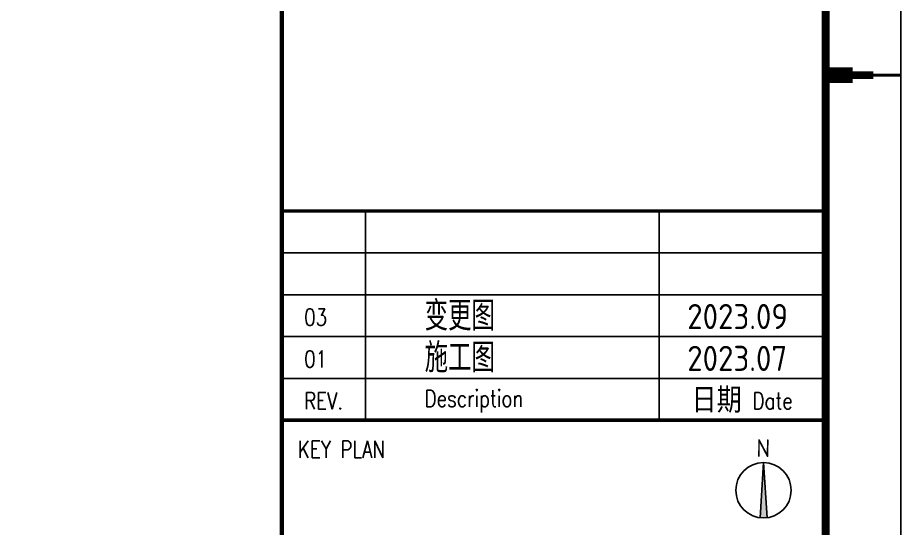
# Model space of a CAD drawing. Extents: x 216 to 1057, y -885 to -291.
# Drawn here: x 950.9 to 1056.7, y -642.4 to -581.4 of the extents above; entities that cross this region are included whole.
import ezdxf

# ---------------------------------------------------------------- set-up
doc = ezdxf.new("R2010")
doc.units = 0
doc.header["$LTSCALE"] = 1000
doc.header["$MEASUREMENT"] = 0
doc.layers.add('1', color=135, linetype='CONTINUOUS')
doc.layers.add('2', color=235, linetype='CONTINUOUS')
doc.styles.add('_HZTXT', font='romans.shx', dxfattribs={"bigfont": 'hztxt.shx'})
doc.styles.add('HZ-1', font='isocp.shx', dxfattribs={"bigfont": 'hztxt.shx'})
doc.styles.get("Standard").update_dxf_attribs({"font": 'isocp.shx', "bigfont": 'hztxt.shx'})
doc.styles.add('TITLE', font='romans.shx', dxfattribs={"width": 0.8, "height": 3.5, "bigfont": 'hztxt.shx'})

msp = doc.modelspace()

# ---------------------------------------------------------------- hatches: boundary and pattern name
at = {"layer": '1'}
h = msp.add_hatch(color=256, dxfattribs=at)
edge = h.paths.add_edge_path()
edge.add_line((1040.07, -634.57), (1040.49, -641.17))
edge.add_ellipse((1040.07, -637.89), major_axis=(2.34, 2.34), ratio=1, start_angle=225, end_angle=232.1527, ccw=False)
edge.add_ellipse((1040.07, -637.89), major_axis=(2.34, -2.34), ratio=1, start_angle=307.8473, end_angle=315, ccw=False)
edge.add_line((1039.66, -641.17), (1040.07, -634.57))

# ---------------------------------------------------------------- linework, layer by layer
at = {"layer": '1', "color": 135}
for p, q in [((992.5, -629.52), (992.5, -604.52)), ((1027.61, -629.52), (1027.61, -604.52)), ((1047.5, -609.52), (982.5, -609.52)), ((1047.5, -614.52), (982.5, -614.52)), ((1047.5, -619.52), (982.5, -619.52)), ((1047.5, -624.52), (982.5, -624.52))]:
    msp.add_line(p, q, dxfattribs=at)
at = {"layer": '1'}
for q in [(1039.66, -641.17), (1040.49, -641.17)]:
    msp.add_line((1040.07, -634.57), q, dxfattribs=at)
at = {"layer": '1', "color": 135}
for points, const_width in [([(1047.5, -588.29), (1050.74, -588.29)], 1.85), ([(1047.5, -588.29), (1053.18, -588.29)], 0.925), ([(1056.5, -588.29), (1047.5, -588.29)], 0.324), ([(982.5, -604.52), (1047.5, -604.52)], 0.421), ([(1047.5, -629.52), (982.5, -629.52)], 0.421), ([(1047.5, -629.52), (982.5, -629.52)], 0.429)]:
    msp.add_lwpolyline(points, dxfattribs=dict(at, const_width=const_width))
at = {"layer": '1'}
msp.add_circle((1040.07, -637.89), 3.31, dxfattribs=at)
at = {"layer": '2', "color": 235}
msp.add_lwpolyline([(216.5, -885), (1056.5, -885), (1056.5, -291), (216.5, -291)], close=True, dxfattribs=at)
at = {"layer": '2', "color": 235, "const_width": 0.925}
msp.add_lwpolyline([(238.5, -875.79), (1047.5, -875.79), (1047.5, -300.79), (238.5, -300.79)], close=True, dxfattribs=at)
at = {"layer": '2', "const_width": 0.5}
msp.add_lwpolyline([(982.5, -300.79), (982.5, -875.79)], dxfattribs=at)

# ---------------------------------------------------------------- texts
at = {"layer": '1', "color": 135, "width": 0.8}
for s, height, style, p in [('变更图', 3.5, 'TITLE', (999.56, -618.8, -0.37)), ('03', 2, '_HZTXT', (985.16, -618.21, -0.37)), ('施工图', 3.5, 'TITLE', (999.56, -623.8, -0.37)), ('01', 2, '_HZTXT', (985.16, -623.21, -0.37)), ('Description', 2, 'TITLE', (999.56, -627.92, -0.37)), ('REV.', 2, '_HZTXT', (985.16, -628.21, -0.37)), ('Date', 2, 'TITLE', (1038.76, -628.2)), ('KEY PLAN', 2, '_HZTXT', (984.42, -634, -0.37))]:
    msp.add_text(s, height=height, dxfattribs=dict(at, style=style)).set_placement(p)
at = {"layer": '1', "color": 135, "style": 'HZ-1'}
for s, p in [('2023.09', (1030.95, -618.63)), ('2023.07', (1030.95, -623.63)), ('日期  ', (1031.47, -628.63))]:
    msp.add_text(s, height=3, dxfattribs=at).set_placement(p)
at = {"layer": '1', "oblique": -180, "text_generation_flag": 6}
msp.add_text('N', height=2.12, rotation=359.3697, dxfattribs=at).set_placement((1040.88, -631.79))

doc.saveas('drawing.dxf')
